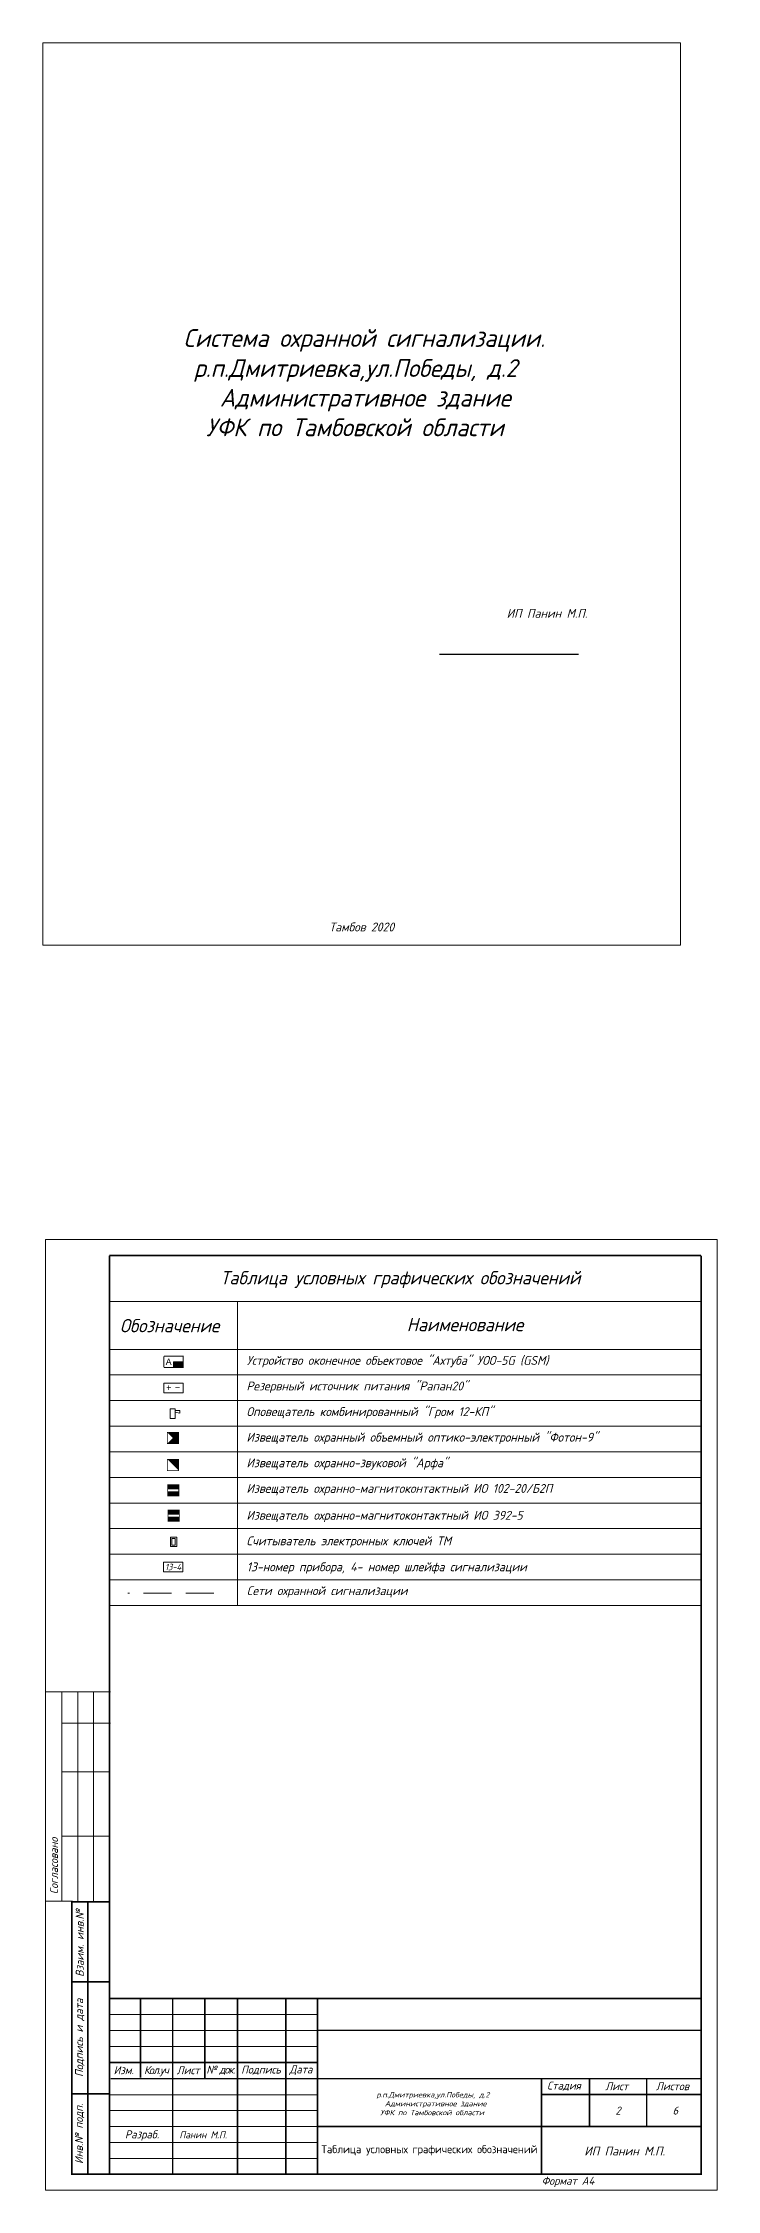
# Model space of a CAD drawing. Header units: inches. Extents: x 859 to 2125, y 393 to 1751.
# Drawn here: x 1900 to 1975.9, y 1509.8 to 1751.3 of the extents above; entities that cross this region are included whole.
import ezdxf

# ---------------------------------------------------------------- set-up
doc = ezdxf.new("R2010")
doc.units = ezdxf.units.IN
doc.header["$MEASUREMENT"] = 0
for name, pattern in [('Caddy_Solid', [0]), ('HIDDEN2', [4.7625, 3.175, -1.5875]), ('НЕВИДИМАЯ', [9.525, 6.35, -3.175])]:
    doc.linetypes.add(name, pattern=pattern)
doc.layers.get('0').transparency = 0.7
doc.layers.add('DESC', color=7, linetype='Continuous')
doc.layers.add('LINK', color=9, linetype='Continuous')
doc.styles.get("Standard").update_dxf_attribs({"font": 'GOST_Common Italic_0.ttf'})

# ---------------------------------------------------------------- blocks, each defined once
blk = doc.blocks.new('Объем')
at = {"const_width": 0.2}
blk.add_lwpolyline([(0, 0), (0, 3), (3, 3), (3, 0)], close=True, dxfattribs=at)
for points in [[(0.21, 2.94), (0.21, 0.09)], [(0.41, 2.94), (0.41, 0.09)], [(0.61, 2.94), (0.61, 0.09)], [(0.8, 2.94), (0.8, 0.09)], [(1.01, 2.94), (1.01, 0.09)], [(1.21, 2.94), (1.21, 0.09)], [(1.39, 1.52), (2.81, 2.97)], [(1.39, 2.94), (1.39, 0.09)], [(1.39, 1.48), (2.82, 0.03)], [(1.56, 2.93), (1.56, 1.76)], [(1.56, 0.09), (1.56, 1.25)], [(1.74, 0.06), (1.74, 1.05)], [(1.76, 2.94), (1.76, 1.94)], [(1.94, 2.95), (1.94, 2.15)], [(1.94, 0.06), (1.94, 0.87)], [(2.13, 2.93), (2.13, 2.33)], [(2.13, 0.05), (2.13, 0.66)], [(2.3, 2.93), (2.3, 2.52)], [(2.31, 0.06), (2.31, 0.48)], [(2.49, 2.94), (2.49, 2.7)], [(2.49, 0.07), (2.49, 0.29)]]:
    blk.add_lwpolyline(points, dxfattribs=at)
blk = doc.blocks.new('Звуковой')
blk.add_lwpolyline([(0.1, 2.9, 0, 4, 0), (1.5, 1.51, 4, 4, 0)], format="xyseb")
at = {"const_width": 0.2}
blk.add_lwpolyline([(0, 0), (0, 3), (3, 3), (3, 0)], close=True, dxfattribs=at)

msp = doc.modelspace()

# ---------------------------------------------------------------- hatches: boundary and pattern name
at = {"layer": 'DESC'}
msp.add_hatch(color=0, dxfattribs=at).paths.add_polyline_path([(1914.7, 1603), (1914.7, 1602.37), (1915.78, 1602.37), (1915.78, 1603)])
at = {"layer": 'DESC', "lineweight": 15}
h = msp.add_hatch(color=0, dxfattribs=at)
h.dxf.hatch_style = 1
h.paths.add_polyline_path([(1914.05, 1588.38), (1914.05, 1587.91), (1915.31, 1587.91), (1915.31, 1588.38)])
h.paths.add_polyline_path([(1915.31, 1588.71), (1915.31, 1589.17), (1914.05, 1589.17), (1914.05, 1588.71)])
h = msp.add_hatch(color=0, dxfattribs=at)
h.dxf.hatch_style = 1
h.paths.add_polyline_path([(1914.1, 1585.53), (1914.1, 1585.06), (1915.36, 1585.06), (1915.36, 1585.53)])
h.paths.add_polyline_path([(1915.36, 1585.86), (1915.36, 1586.32), (1914.1, 1586.32), (1914.1, 1585.86)])

# ---------------------------------------------------------------- linework, layer by layer
at = {"layer": 'DESC', "linetype": 'Caddy_Solid', "lineweight": 15}
for p, q in [((1900.01, 1751.35), (1900.01, 1649.87)), ((1971.76, 1751.35), (1900.01, 1751.35)), ((1971.76, 1649.87), (1971.76, 1751.35)), ((1900.01, 1649.87), (1971.76, 1649.87))]:
    msp.add_line(p, q, dxfattribs=at)
at = {"layer": 'DESC', "color": 0, "lineweight": 15}
for p, q in [((1900.29, 1509.84), (1900.29, 1616.76)), ((1900.29, 1616.76), (1975.89, 1616.76)), ((1975.89, 1616.76), (1975.89, 1509.84)), ((1907.52, 1609.8), (1974.12, 1609.8)), ((1921.92, 1609.8), (1921.92, 1575.6)), ((1974.12, 1609.8), (1974.12, 1587.12)), ((1921.92, 1604.4), (1974.12, 1604.4)), ((1907.52, 1601.52), (1974.12, 1601.52)), ((1974.12, 1603.62), (1974.12, 1603.14)), ((1907.52, 1598.64), (1974.12, 1598.64)), ((1907.52, 1595.76), (1974.12, 1595.76)), ((1907.52, 1592.88), (1974.12, 1592.88)), ((1921.92, 1590), (1974.12, 1590)), ((1907.52, 1587.12), (1974.12, 1587.12)), ((1974.12, 1587.12), (1974.12, 1543.92)), ((1907.52, 1584.24), (1974.12, 1584.24)), ((1907.52, 1581.36), (1974.12, 1581.36)), ((1907.52, 1578.48), (1974.12, 1578.48)), ((1907.52, 1575.6), (1974.12, 1575.6)), ((1900.37, 1565.89), (1907.62, 1565.89)), ((1902.15, 1565.89), (1902.15, 1542.39)), ((1903.92, 1565.89), (1903.92, 1542.39)), ((1905.7, 1565.89), (1905.7, 1542.39)), ((1902.15, 1562.35), (1907.62, 1562.35)), ((1902.15, 1556.88), (1907.49, 1556.88)), ((1902.15, 1549.63), (1907.49, 1549.63)), ((1903.33, 1542.34), (1900.38, 1542.34)), ((1907.52, 1529.58), (1930.92, 1529.58)), ((1907.52, 1527.78), (1930.92, 1527.78)), ((1907.52, 1518.78), (1930.92, 1518.78)), ((1907.52, 1516.98), (1930.92, 1516.98)), ((1907.52, 1515.18), (1930.92, 1515.18)), ((1907.49, 1513.38), (1930.92, 1513.38)), ((1975.89, 1509.84), (1900.29, 1509.84))]:
    msp.add_line(p, q, dxfattribs=at)
at = {"layer": 'DESC', "color": 0, "linetype": 'HIDDEN2', "lineweight": 15}
msp.add_line((1919.26, 1576.97), (1909.56, 1576.97), dxfattribs=at)
at = {"layer": 'DESC', "color": 0, "linetype": 'Continuous', "lineweight": 15}
for p, q in [((1907.58, 1525.98), (1930.95, 1525.98)), ((1907.58, 1520.54), (1930.85, 1520.54))]:
    msp.add_line(p, q, dxfattribs=at)
at = {"layer": 'DESC', "color": 0, "lineweight": 15}
msp.add_lwpolyline([(1974.09, 1614.96, 0.18, 0.18, 0), (1974.09, 1511.64, 0.18, 0.18, 0), (1903.25, 1511.64, 0.18, 0.18, 0), (1903.25, 1542.32, 0, 0, 0)], format="xyseb", dxfattribs=at)
for points, const_width in [([(1907.49, 1511.64), (1907.49, 1614.96)], 0.18), ([(1907.49, 1614.96), (1974.09, 1614.96)], 0.18), ([(1913.62, 1603.63), (1913.62, 1602.37)], 0.108), ([(1913.62, 1603.63), (1915.78, 1603.63), (1915.78, 1602.37), (1913.62, 1602.37)], 0.108), ([(1914.05, 1589.17), (1915.31, 1589.17), (1915.31, 1587.91), (1914.05, 1587.91), (1914.05, 1589.17)], 0.084), ([(1914.1, 1586.32), (1915.36, 1586.32), (1915.36, 1585.06), (1914.1, 1585.06), (1914.1, 1586.32)], 0.084), ([(1903.18, 1542.27), (1907.57, 1542.27)], 0.18), ([(1905.05, 1511.67), (1905.05, 1542.32)], 0.18), ([(1903.25, 1533.27), (1907.57, 1533.27)], 0.18), ([(1907.52, 1531.38), (1974.09, 1531.38)], 0.18), ([(1914.61, 1531.38), (1914.61, 1511.58)], 0.18), ([(1921.92, 1531.38), (1921.92, 1511.58)], 0.18), ([(1927.35, 1531.33), (1927.35, 1511.64)], 0.18), ([(1930.92, 1531.38), (1930.92, 1511.58)], 0.18), ([(1930.93, 1527.81), (1974.09, 1527.81)], 0.18), ([(1907.52, 1524.18), (1930.92, 1524.18)], 0.18), ([(1956.12, 1522.35), (1956.12, 1511.64)], 0.18), ([(1961.52, 1522.35), (1961.52, 1516.98)], 0.18), ([(1903.25, 1520.67), (1907.57, 1520.67)], 0.18), ([(1930.92, 1520.58), (1930.92, 1520.58)], 0.072), ([(1956.12, 1520.58), (1974.09, 1520.58)], 0.18), ([(1930.92, 1516.98), (1974.09, 1516.98)], 0.18)]:
    msp.add_lwpolyline(points, dxfattribs=dict(at, const_width=const_width))
for points in [[(1921.92, 1604.4), (1907.49, 1604.4)], [(1914.67, 1602.37), (1914.67, 1602.37)], [(1915.78, 1603), (1914.7, 1603)], [(1914.7, 1603), (1914.7, 1602.37)], [(1914.34, 1597.72), (1914.34, 1596.64), (1914.88, 1596.64), (1914.88, 1597.72), (1914.34, 1597.72)], [(1914.88, 1597.51), (1915.42, 1597.51)], [(1914.88, 1597.51), (1914.88, 1597.33), (1915.42, 1597.24)], [(1915.42, 1597.51), (1915.42, 1597.24)], [(1921.92, 1590), (1907.49, 1590)], [(1914.35, 1583.29), (1915.07, 1583.29), (1915.07, 1582.21), (1914.35, 1582.21), (1914.35, 1583.29)], [(1914.53, 1583.11), (1914.89, 1583.11), (1914.89, 1582.39), (1914.53, 1582.39), (1914.53, 1583.11)], [(1913.58, 1580.46), (1915.74, 1580.46), (1915.74, 1579.38), (1913.58, 1579.38), (1913.58, 1580.46)], [(1914.7, 1579.33), (1914.7, 1579.33)]]:
    msp.add_lwpolyline(points, dxfattribs=at)
for points in [[(1913.63, 1599.53), (1915.79, 1599.53), (1915.79, 1600.61), (1913.63, 1600.61)], [(1914.05, 1589.17), (1915.31, 1589.17), (1915.31, 1588.71), (1914.05, 1588.71)], [(1915.31, 1587.91), (1914.05, 1587.91), (1914.05, 1588.38), (1915.31, 1588.38)], [(1914.1, 1586.32), (1915.36, 1586.32), (1915.36, 1585.86), (1914.1, 1585.86)], [(1915.36, 1585.06), (1914.1, 1585.06), (1914.1, 1585.53), (1915.36, 1585.53)]]:
    msp.add_lwpolyline(points, close=True, dxfattribs=at)
at = {"layer": 'DESC', "color": 0, "linetype": 'НЕВИДИМАЯ', "lineweight": 15, "const_width": 0.072}
for points in [[(1913.93, 1600.08), (1914.42, 1600.08)], [(1914.17, 1600.34), (1914.17, 1599.85)], [(1914.91, 1600.08), (1915.4, 1600.08)]]:
    msp.add_lwpolyline(points, dxfattribs=at)
at = {"layer": 'DESC', "color": 0, "linetype": 'Continuous', "lineweight": 15, "const_width": 0.18}
for points in [[(1911, 1522.48), (1911, 1531.38)], [(1918.24, 1522.37), (1918.24, 1531.38)], [(1907.65, 1522.37), (1974.09, 1522.37)], [(1967.97, 1522.37), (1967.97, 1516.98)]]:
    msp.add_lwpolyline(points, dxfattribs=at)
at = {"layer": 'LINK', "color": 0}
msp.add_line((1944.63, 1682.58), (1960.31, 1682.58), dxfattribs=at)

# ---------------------------------------------------------------- block references
at = {"layer": 'DESC', "color": 0}
for name, p, xscale, yscale, zscale, rotation in [('Объем', (1915.27, 1593.8), -0.4199760000000505, 0.4199760000000061, 0.4199760000000001, 0.05815664228504325), ('Звуковой', (1914.02, 1592.03), 0.4199975999999516, 0.4199975999999516, 0.4199975999999516, 270)]:
    msp.add_blockref(name, p, dxfattribs=dict(at, xscale=xscale, yscale=yscale, zscale=zscale, rotation=rotation))

# ---------------------------------------------------------------- texts
at = {"layer": 'DESC', "color": 0, "lineweight": 15, "attachment_point": 1}
for s, width, heights, insert, char_height in [('Система охранной сигнализации.', 59.1919, [0], (1915.83, 1719.16), 2), ('\\pi10.44518;р.п.Дмитриевка,ул.Победы, д.2\\P\\pi12.16336; Административное здание \\P\\pi11.84291;УФК по Тамбовской области', 59.1919, [0], (1906.54, 1715.78), 2), ('\\pi4.80835;ИП Панин М.П.', 17.9743, [1.74], (1947.4, 1687.69), 1), ('Тамбов 2020', 59.1919, [0], (1932.23, 1652.41), 1), ('\\pi23.85071;р.п.Дмитриевка,ул.Победы, д.2\\P\\pi24.36617; Административное здание \\P\\pi24.27003;УФК по Тамбовской области', 59.1919, [0], (1913.7, 1520.86), 0.6), ('\\pi4.80835;ИП Панин М.П.', 17.9743, [1.74], (1956.14, 1514.73), 1)]:
    msp.add_mtext_dynamic_manual_height_columns(s, width=width, gutter_width=1, heights=heights, dxfattribs=dict(at, insert=insert, char_height=char_height))
at = {"layer": 'DESC', "color": 0, "attachment_point": 1}
for s, width, heights, insert, char_height in [('Таблица условных графических обозначений', 45.6025, [0.959], (1919.98, 1613.21), 1.5), ('Обозначение', 14.4, [0], (1908.67, 1607.82), 1.5), ('Наименование', 14.4, [0], (1940.96, 1607.94), 1.5), ('Устройство оконечное объектовое "Ахтуба" УОО-5G (GSM)', 49.91, [0], (1922.95, 1603.66), 1), ('Резервный источник питания "Рапан20"', 49.91, [0], (1922.92, 1600.78), 1), ('Оповещатель комбинированный "Гром 12-КП"', 49.91, [0], (1922.92, 1597.9), 1), ('Извещатель охранный объемный оптико-электронный "Фотон-9"', 49.91, [0], (1922.92, 1595.02), 1), ('Извещатель охранно-звуковой "{\\C256;Арфа"}', 49.91, [1.3], (1922.92, 1592.14), 1), ('Извещатель охранно-магнитоконтактный ИО 102-20/Б2П', 49.91, [0], (1922.92, 1589.26), 1), ('Извещатель охранно-магнитоконтактный ИО 392-5', 49.91, [0], (1922.92, 1586.24), 1), ('Считыватель электронных ключей ТМ', 49.91, [0], (1922.92, 1583.36), 1), ('13-номер прибора, 4- номер шлейфа сигнализации', 49.91, [0], (1922.95, 1580.44), 1), ('Сети охранной сигнализации', 49.91, [0], (1922.96, 1577.76), 1)]:
    msp.add_mtext_dynamic_manual_height_columns(s, width=width, gutter_width=1, heights=heights, dxfattribs=dict(at, insert=insert, char_height=char_height))
at = {"layer": 'DESC', "color": 0}
for s, insert, char_height, width, attachment_point in [('{\\fArial|b0|i0|c204|p34;А}', (1914.16, 1603), 0.72, 1.08, 5), ('13-4', (1914.66, 1579.92), 0.72, 2.16, 5), ('Изм.', (1909.1, 1523.32), 0.9, 3.4805, 5), ('{\\T0.85;Кол.уч}', (1912.74, 1523.21), 0.9, 3.6119, 5), ('Лист', (1916.36, 1523.32), 0.9, 3.6273, 5), ('{\\T0.85;№ док.}', (1920.01, 1523.32), 0.9, 3.6803, 5), ('Подпись', (1924.55, 1523.32), 0.9, 5.4, 5), ('Дата', (1929.05, 1523.32), 0.9, 3.6, 5), ('Стадия', (1958.66, 1521.52), 0.9, 5.4, 5), ('Лист', (1964.6, 1521.52), 0.9, 6.48, 5), ('Листов', (1970.88, 1521.52), 0.9, 6.0943, 5), ('2', (1964.75, 1518.78), 0.9, 6.4543, 5), ('6', (1971.2, 1518.78), 0.9, 6.4543, 5), ('{\\fGOST Common|b0|i0|c204|p34;Таблица условных графических обозначений}', (1943.52, 1514.31), 0.9, 25.2, 5), ('Формат А4', (1956.15, 1510.76), 0.9, 9.0683, 4)]:
    msp.add_mtext(s, dxfattribs=dict(at, insert=insert, char_height=char_height, width=width, attachment_point=attachment_point))
at = {"layer": 'DESC', "color": 0, "char_height": 0.9, "rotation": 90}
for s, insert, width, attachment_point in [('Cогласовано', (1900.8, 1543.1), 10.814, 1), (' Взаим. инв.№', (1904.15, 1533.27), 16.5013, 4), ('Подпись и дата', (1904.15, 1526.97), 12.6, 5), ('Инв.№ подп.', (1904.13, 1516.17), 9, 5)]:
    msp.add_mtext(s, dxfattribs=dict(at, insert=insert, width=width, attachment_point=attachment_point))
at = {"layer": 'DESC', "color": 0, "lineweight": 15, "insert": (1911.16, 1515.98), "char_height": 0.9, "width": 7.0924, "attachment_point": 5}
msp.add_mtext('Разраб.', dxfattribs=at)
at = {"layer": 'DESC', "lineweight": 15, "insert": (1918.04, 1516.05), "char_height": 0.787, "width": 6.3, "attachment_point": 5}
msp.add_mtext('Панин М.П.', dxfattribs=at)

doc.saveas('drawing.dxf')
